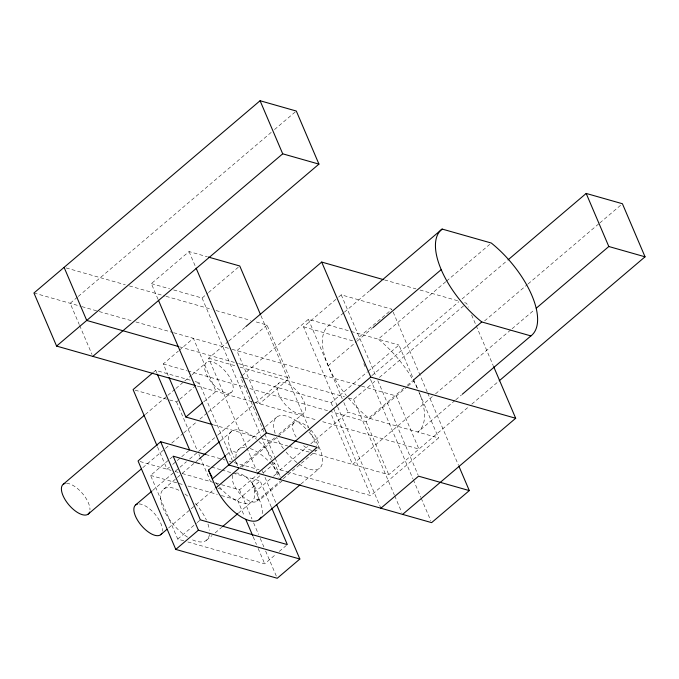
<?xml version="1.0" encoding="UTF-8"?>
<svg xmlns="http://www.w3.org/2000/svg" width="679" height="679" viewBox="0 0 679 679"><rect width="100%" height="100%" fill="white"/><g stroke="black" fill="none" stroke-linecap="round" stroke-linejoin="round"><path stroke-width="0.51" stroke-dasharray="3.4 2.55" d="M77.448 297.122L70.183 303.301L79.239 324.528M78.263 296.434L271.269 132.329M274.503 129.579L295.492 111.729M158.003 299.218L151.349 283.618L189.042 251.569L207.299 256.764M173.671 289.958L202.079 298.039L207.689 293.26M208.495 292.581L239.763 265.99M153.267 372.423L155.695 370.361L191.088 380.418M168.171 375.529L163.232 363.952L178.305 351.136M179.103 350.457L193.379 338.32L216.015 391.393L203.327 402.189M246.46 446.884L208.64 358.198L228.017 341.724M228.823 341.036L244.975 327.303M145.348 414.462L167.068 395.993M167.874 395.305L175.114 389.152M175.92 388.464L183.967 381.623M184.773 380.944L191.206 375.47M192.013 374.783L206.492 362.476M169.487 399.939L176.565 401.951L178.984 399.889M179.791 399.201L199.176 382.718L232.303 460.396M267.008 325.046L236.861 350.678L259.497 403.75L289.653 378.118L267.008 325.046L254.778 321.566M242.148 375.606L308.368 319.308L350.143 331.182M337.217 405.847L303.538 326.871L338.015 297.555M338.813 296.876L341.223 294.83L391.953 309.251L356.67 339.245M142.811 467.661L168.562 445.772M171.779 443.039L183.041 433.465M183.848 432.778L196.715 421.829M199.94 419.096L207.18 412.942M207.986 412.255L231.31 392.42A19.453 8.869 49.6 0 0 218.842 365.336A19.453 8.869 49.6 0 0 206.552 374.579A19.453 8.869 49.6 0 0 231.31 392.42M183.814 540.824L177.745 539.092L150.585 475.402L169.156 459.615M169.962 458.928L173.196 456.178M343.616 312.832L329.086 325.19A69.479 31.675 49.6 0 0 346.349 395.517M344.423 312.145L369.461 290.858M169.461 467.144L167.042 469.197L157.511 446.867M172.695 464.394L189.653 449.973M152.648 490.467L174.367 471.998M175.174 471.319L179.197 467.899M180.003 467.211L186.436 461.737M189.653 459.004L197.699 452.163M198.506 451.476L217.008 435.748M217.815 435.061L254.82 403.598M255.627 402.91L278.959 383.075M163.656 489.143L176.574 478.16M177.38 477.473L181.42 474.035M182.227 473.348L195.153 462.365M195.959 461.678L198.378 459.615M220.183 441.078L231.488 431.462M328.178 365.743L356.441 341.715M357.222 341.045L372.143 328.364M226.277 454.998L231.123 450.881A33.347 15.201 49.6 0 1 232.922 430.596A33.347 15.201 49.6 0 1 256.535 439.262M238.49 449.625L264.776 427.278M265.523 426.641L276.726 417.11M445.755 281.751L378.237 339.161A69.479 31.675 49.6 0 1 417.364 388.371M446.544 281.089L489.72 244.372M168.621 527.939L190.341 509.471M191.147 508.783L195.17 505.363M195.976 504.684L214.479 488.948M240.222 467.059L275.623 436.962M278.84 434.221L303.785 413.019A19.453 8.869 49.6 0 0 291.316 385.935A19.453 8.869 49.6 0 0 279.018 395.178A19.453 8.869 49.6 0 0 303.785 413.019M241.97 467.084L294.236 422.652A17.781 8.106 49.6 0 1 308.249 427.388M244.601 378.144L331.114 402.732L367.458 371.829M368.264 371.15L398.946 345.051L417.526 388.592M177.745 539.092L196.324 523.305M197.131 522.618L200.356 519.868M371.812 375.699L458.851 301.697M462.068 298.955L507.205 260.583M221.515 484.687L239.509 489.797L257.273 474.697M215.752 482.472A33.347 15.201 49.6 0 0 246.205 503.529A33.347 15.201 49.6 0 0 251.985 482.463L260.065 475.597M263.299 472.847L274.605 463.239A33.347 15.201 49.6 0 0 273.493 460.829M348.505 397.962L353.572 399.396L376.183 380.172M379.417 377.422L465.022 304.642M221.362 495.526L237.54 500.126L260.159 480.902L271.269 506.95M275.199 458.257L280.147 469.868L307.604 446.519M310.838 443.769L347.979 412.187L438.566 437.938L370.734 495.611L290.323 472.754M270.301 478.95L255.762 491.307L254.515 490.959M273.527 476.2L278.373 472.083L277.134 471.727M206.399 540.331L212.035 535.527M215.226 532.82L221.71 527.303M238.516 513.018L252.164 501.408M256.73 501.221L280.045 481.394M283.262 478.661L317.025 449.948M282.15 480.927L259.539 500.151L253.997 498.581M404.03 388.032L368.697 418.077A69.479 31.675 49.6 0 1 348.607 398.276M407.171 385.366L412.671 380.69M329.434 411.194L366.142 421.634L407.239 386.682M408.045 386.003L413.689 381.208M484.602 320.904L527.32 284.594M528.126 283.907L599.039 223.603M599.846 222.924L622.414 203.734M300.975 484.025L319.461 468.298M432.328 396.57L352.545 464.411L330.732 413.265M435.553 393.828L511.304 329.425M512.11 328.738L534.679 309.548M454.998 400.457L417.848 432.048A69.479 31.675 49.6 0 0 418.756 391.494M455.804 399.778L461.457 394.966M187.862 541.969L264.708 563.816L276.013 554.2M279.247 551.458L287.319 544.592M313.325 453.258L388.778 474.706L468.561 406.874M471.786 404.132L498.378 381.522M384.535 279.935L415.955 288.864M420.012 290.018L458.529 300.967M464.606 302.69L466.634 303.267L468.298 307.163M351.153 331.462L398.946 345.051M151.349 283.618L169.614 288.804M303.538 326.871L353.25 341.002M66.135 267.942L125.275 284.756M129.358 285.918L165.048 296.061M166.066 296.35L211.95 309.395M216.024 310.549L250.695 320.403M33.95 292.997L80.852 306.331M81.87 306.619L98.192 311.262M99.21 311.551L131.836 320.827M135.919 321.982L172.619 332.421M173.646 332.71L228.704 348.361M232.125 349.329L360.6 385.85M361.627 386.139L396.29 395.993L418.926 449.074L321.04 421.243M179.528 346.816L237.65 363.341M238.668 363.63L289.653 378.118M208.64 358.198L236.003 365.981M240.06 367.135L344.448 396.808M243.583 377.847L240.527 376.981L264.462 433.1M163.232 363.952L186.683 370.624M187.701 370.912L244.805 387.14M249.897 388.592L328.415 410.905M195.128 381.573L199.176 382.718M197.3 386.071L316.966 420.089M135.104 390.162L168.477 399.651M213.401 424.85L258.266 437.607M262.34 438.77L287.837 446.01M288.855 446.298L309.251 452.095M236.657 452.452L231.123 450.881L234.136 457.952M272.754 462.713L274.605 463.239L280.257 476.505M280.147 469.868L289.305 472.465M205.83 454.574L222.008 459.174M223.018 459.462L225.046 460.031M229.086 461.185L231.106 461.762M234.136 462.62L259.123 469.724M200.492 463.944L210.609 466.812M211.619 467.101L220.717 469.69M221.727 469.978L231.845 472.847M232.855 473.136L260.159 480.902M140.052 461.533L171.083 470.352M175.131 471.498L178.161 472.363M182.21 473.509L214.522 482.701M215.515 482.981L220.514 484.399M217.9 488.32L221.592 489.372M150.585 475.402L177.881 483.168M178.891 483.456L183.95 484.891M187.998 486.037L217.322 494.38M471.625 314.963L475.775 324.706M476.191 325.682L493.234 365.642M393.2 312.179L427.295 392.123M427.711 393.099L458.486 465.242M419.588 393.43L438.566 437.938M341.223 294.83L376.158 376.726M377.821 380.63L418.154 475.198M363.825 363.715L365.073 366.643M370.479 379.315L412.9 478.763M413.316 479.739L420.802 497.283M421.218 498.259L430.783 520.683M366.142 421.634L388.778 474.706M353.572 399.396L394.312 494.906M394.728 495.882L401.79 512.45M308.368 319.308L342.208 398.641M343.854 402.511L347.979 412.187M337.633 406.823L380.885 508.215M331.114 402.732L370.734 495.611M260.974 315.718L308.801 427.838M309.217 428.805L316.287 445.382M189.042 251.569L195.28 266.193M264.878 434.068L274.783 457.29M202.079 298.039L260.711 435.502M261.126 436.478L271.108 459.878M271.524 460.854L278.594 477.43M262.119 470.572L263.367 473.492M265.022 477.379L276.217 503.623M246.876 447.86L256.857 471.251M251.985 482.463L259.539 500.151A33.347 15.201 49.6 0 1 261.805 515.497M235.273 460.608L237.531 465.913M239.509 489.797L251.943 518.96M253.607 522.847L258.58 534.517M260.235 538.405L263.97 547.155M265.633 551.042L276.412 576.318M237.54 500.126L244.542 516.532M253.182 536.792L256.475 544.516M258.122 548.377L264.708 563.816M176.565 401.951L197.266 450.491M198.922 454.378L199.753 456.313M200.169 457.29L210.524 481.564M155.695 370.361L156.934 373.272M79.655 325.496L91.996 354.446M139.017 503.92A19.453 8.869 49.6 0 1 154.812 513.944A19.453 8.869 49.6 0 1 162.4 531.207M66.542 483.321A19.453 8.869 49.6 0 1 81.887 492.818A19.453 8.869 49.6 0 1 89.984 509.793M237.591 465.794A33.347 15.201 49.6 0 1 236.139 460.073M235.902 457.476A33.347 15.201 49.6 0 1 245.968 447.588M250.169 448.547A33.347 15.201 49.6 0 1 280.232 476.93M259.013 441.486A33.347 15.201 49.6 0 1 272.177 458.308M209.412 534.432A33.347 15.201 49.6 0 1 190.689 538.956M187.548 537.131A33.347 15.201 49.6 0 1 160.796 500.338A33.347 15.201 49.6 0 1 180.122 490.925M184.951 493.998A33.347 15.201 49.6 0 1 189.322 497.478M195.34 503.445A33.347 15.201 49.6 0 1 206.416 520.114M207.969 524.069A33.347 15.201 49.6 0 1 209.404 530.248M308.979 432.056A33.347 15.201 49.6 0 1 319.767 468.052A33.347 15.201 49.6 0 1 286.088 452.053M283.483 448.743A33.347 15.201 49.6 0 1 276.701 437.327M275.148 433.372A33.347 15.201 49.6 0 1 280.741 415.54A33.347 15.201 49.6 0 1 306.662 429.527M235.452 473.195A17.781 8.106 49.6 0 1 256.993 491.01A17.781 8.106 49.6 0 1 246.401 499.337A17.781 8.106 49.6 0 1 232.863 475.232M310.829 429.934A17.781 8.106 49.6 0 1 314.623 450.814M311.669 450.449A17.781 8.106 49.6 0 1 303.012 445.212M296.146 437.021A17.781 8.106 49.6 0 1 294.202 422.669"/><path stroke-width="1.02" d="M92.819 356.373L318.943 164.114L296.307 111.042L260.074 100.738L33.95 292.997L56.586 346.078L195.263 385.494M56.586 346.078L282.71 153.819L318.943 164.114M152.461 373.111L133.084 389.585L157.104 445.899M245.79 326.616L321.693 262.069L383.525 279.646M63.283 484.237L144.542 415.149M168.995 377.465L185.868 417.025L202.529 402.859M205.83 454.574L160.66 441.732L138.049 460.965L175.785 549.421L277.236 578.262L299.855 559.029L276.633 504.599M88.109 514.181L141.207 469.036M370.267 290.171L442.139 229.061L491.29 243.031A69.479 31.675 49.6 0 1 530.91 335.918L462.263 394.278M135.749 504.836L151.841 491.155M199.185 458.928L219.376 441.766M372.924 327.694L441.231 269.614M261.169 517.109A33.347 15.201 49.6 0 1 239.933 516.125A33.347 15.201 49.6 0 1 216.058 487.794L208.504 470.106L225.47 455.685M158.419 300.194L228.704 464.954L266.389 432.913L317.118 447.334L279.425 479.374M212.281 478.95L229.239 464.529M160.575 534.78L167.009 529.306M216.058 487.794L238.668 468.569A33.347 15.201 49.6 0 1 238.21 467.449M508.011 259.904L586.181 193.439L622.414 203.734L645.05 256.815L499.184 380.834M257.689 473.195L370.751 377.066L515.684 418.264L402.622 514.393M175.785 549.421L198.395 530.197L299.855 559.029M222.457 526.675L237.837 513.596M413.452 380.028L481.759 321.948L530.91 335.918M259.166 519.571L300.169 484.704M536.283 308.181L608.817 246.511L645.05 256.815M380.885 508.215L418.57 476.174L469.299 490.594L431.615 522.635L228.704 464.954M208.317 257.052L239.763 265.99L260.558 314.742M178.509 346.528L86.734 320.446L64.098 267.365M185.868 417.025L212.383 424.562M199.482 463.655L173.196 456.178L200.356 519.868L287.319 544.592L271.676 507.917M586.181 193.439L608.817 246.511M493.65 366.618L515.684 418.264M458.902 466.218L469.299 490.594M260.074 100.738L282.71 153.819M321.693 262.069L370.751 377.066M196.104 268.146L266.389 432.913M245.773 519.427L252.775 535.833M157.35 374.248L189.653 449.973M160.66 441.732L198.395 530.197M161.797 533.304A19.453 8.869 49.6 0 1 141.062 525.147A19.453 8.869 49.6 0 1 137.54 504.047M89.603 512.068A19.453 8.869 49.6 0 1 69.046 505.074A19.453 8.869 49.6 0 1 65.074 483.448M212.069 476.998A33.347 15.201 49.6 0 1 208.504 470.106M481.759 321.948A69.479 31.675 49.6 0 1 442.139 229.061"/></g></svg>
